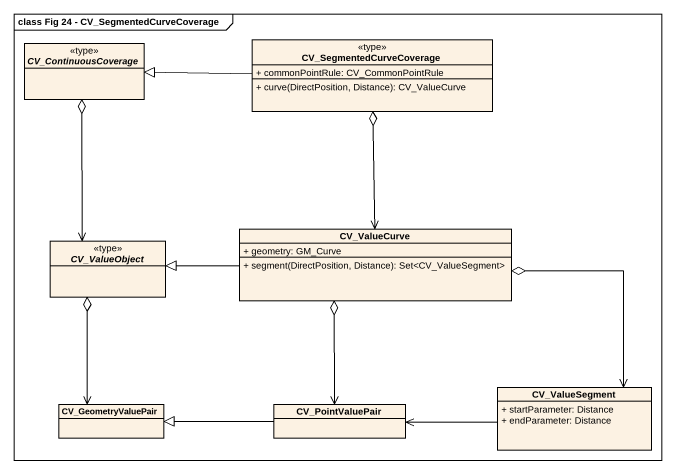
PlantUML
@startuml
mainframe class Fig 24 - CV_SegmentedCurveCoverage
hide circle
hide empty members
skinparam classAttributeIconSize 0
abstract class CV_ContinuousCoverage <<type>>
class CV_SegmentedCurveCoverage <<type>> {
  + commonPointRule: CV_CommonPointRule
  + curve(DirectPosition, Distance): CV_ValueCurve
}
class CV_ValueCurve {
  + geometry: GM_Curve
  + segment(DirectPosition, Distance): Set<CV_ValueSegment>
}
abstract class CV_ValueObject <<type>>
class CV_GeometryValuePair
class CV_PointValuePair
class CV_ValueSegment {
  + startParameter: Distance
  + endParameter: Distance
}
CV_SegmentedCurveCoverage -left-|> CV_ContinuousCoverage
CV_ValueCurve <-up-o CV_SegmentedCurveCoverage
CV_ValueCurve -left-|> CV_ValueObject
CV_ValueCurve o--> CV_PointValuePair
CV_ValueObject <-up-o CV_ContinuousCoverage
CV_GeometryValuePair <-up-o CV_ValueObject
CV_PointValuePair -left-|> CV_GeometryValuePair
CV_ValueSegment <-up-o CV_ValueCurve
CV_ValueSegment -left-> CV_PointValuePair
@enduml
